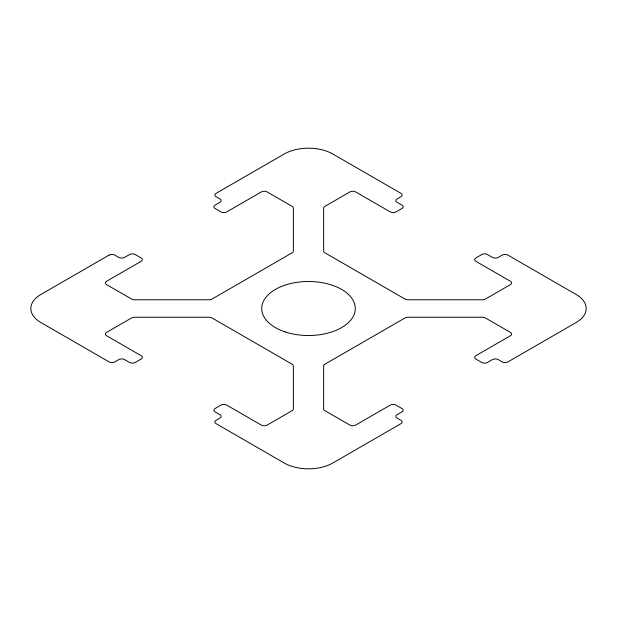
<?xml version="1.0" encoding="UTF-8"?>
<svg xmlns="http://www.w3.org/2000/svg" width="617" height="617" viewBox="0 0 617 617"><rect width="100%" height="100%" fill="white"/><g stroke="black" fill="none" stroke-linecap="round" stroke-linejoin="round"><path stroke-width="0.93" d="M109.039 255.137L40.923 294.463A34.405 19.86 0 0 0 40.923 322.552L109.039 361.87A4.126 2.383 0 0 0 114.878 361.87L118.765 359.626A4.126 2.383 0 0 1 124.603 359.626L129.47 362.434A4.126 2.383 0 0 0 135.123 362.534L141.146 359.063A4.126 2.383 0 0 0 141.324 355.801L106.602 335.748A4.126 2.383 0 0 1 106.602 332.378L131.614 317.94A4.126 2.383 0 0 1 134.529 317.246L209.063 317.246A4.126 2.383 0 0 1 211.986 317.94L292.165 364.231A4.126 2.383 0 0 1 293.368 365.92L293.368 408.948A4.126 2.383 0 0 1 292.165 410.637L267.153 425.074A4.126 2.383 0 0 1 261.315 425.074L226.771 405.13A4.126 2.383 0 0 0 221.125 405.03L215.102 408.5A4.126 2.383 0 0 0 214.917 411.763L219.96 414.678A4.126 2.383 0 0 1 219.96 418.048L216.073 420.3A4.126 2.383 0 0 0 215.896 423.563L284.182 462.989A34.405 19.86 0 0 0 332.833 462.989L400.95 423.671A4.126 2.383 0 0 0 401.127 420.408L397.055 418.048A4.126 2.383 0 0 1 397.055 414.678L401.922 411.871A4.126 2.383 0 0 0 402.099 408.608L396.083 405.13A4.126 2.383 0 0 0 390.245 405.13L355.7 425.074A4.126 2.383 0 0 1 349.862 425.074L324.858 410.637A4.126 2.383 0 0 1 323.647 408.948L323.647 365.92A4.126 2.383 0 0 1 324.858 364.231L405.037 317.94A4.126 2.383 0 0 1 407.953 317.246L482.486 317.246A4.126 2.383 0 0 1 485.402 317.94L510.413 332.378A4.126 2.383 0 0 1 510.413 335.748L475.869 355.693A4.126 2.383 0 0 0 475.692 358.955L481.707 362.434A4.126 2.383 0 0 0 487.353 362.534L492.412 359.626A4.126 2.383 0 0 1 498.251 359.626L502.138 361.87A4.126 2.383 0 0 0 507.791 361.978L576.093 322.552A34.405 19.86 0 0 0 576.093 294.463L507.976 255.137A4.126 2.383 0 0 0 502.331 255.037L498.251 257.382A4.126 2.383 0 0 1 492.412 257.382L487.546 254.574A4.126 2.383 0 0 0 481.9 254.474L475.869 257.945A4.126 2.383 0 0 0 475.692 261.207L510.413 281.259A4.126 2.383 0 0 1 510.413 284.63L485.402 299.068A4.126 2.383 0 0 1 482.486 299.769L407.953 299.769A4.126 2.383 0 0 1 405.037 299.068L324.858 252.777A4.126 2.383 0 0 1 323.647 251.088L323.647 208.06A4.126 2.383 0 0 1 324.858 206.379L349.862 191.941A4.126 2.383 0 0 1 355.7 191.941L390.245 211.878A4.126 2.383 0 0 0 395.89 211.986L401.922 208.507A4.126 2.383 0 0 0 401.922 205.137L397.055 202.33A4.126 2.383 0 0 1 397.055 198.959L400.95 196.715A4.126 2.383 0 0 0 400.95 193.345L332.833 154.019A34.405 19.86 0 0 0 284.182 154.019L216.073 193.345A4.126 2.383 0 0 0 215.896 196.599L219.96 198.959A4.126 2.383 0 0 1 219.96 202.33L215.102 205.137A4.126 2.383 0 0 0 214.917 208.399L220.932 211.878A4.126 2.383 0 0 0 226.586 211.986L261.315 191.941A4.126 2.383 0 0 1 267.153 191.941L292.165 206.379A4.126 2.383 0 0 1 293.368 208.06L293.368 251.088A4.126 2.383 0 0 1 292.165 252.777L211.986 299.068A4.126 2.383 0 0 1 209.063 299.769L134.529 299.769A4.126 2.383 0 0 1 131.614 299.068L106.602 284.63A4.126 2.383 0 0 1 106.602 281.259L141.146 261.315A4.126 2.383 0 0 0 141.324 258.053L135.308 254.574A4.126 2.383 0 0 0 129.47 254.574L124.603 257.382A4.126 2.383 0 0 1 118.765 257.382L114.878 255.137A4.126 2.383 0 0 0 109.039 255.137M285.116 331.9A46.784 27.009 0 0 0 355.292 308.508A46.784 27.009 0 0 0 285.116 285.116A46.784 27.009 0 0 0 285.116 331.9"/></g></svg>
